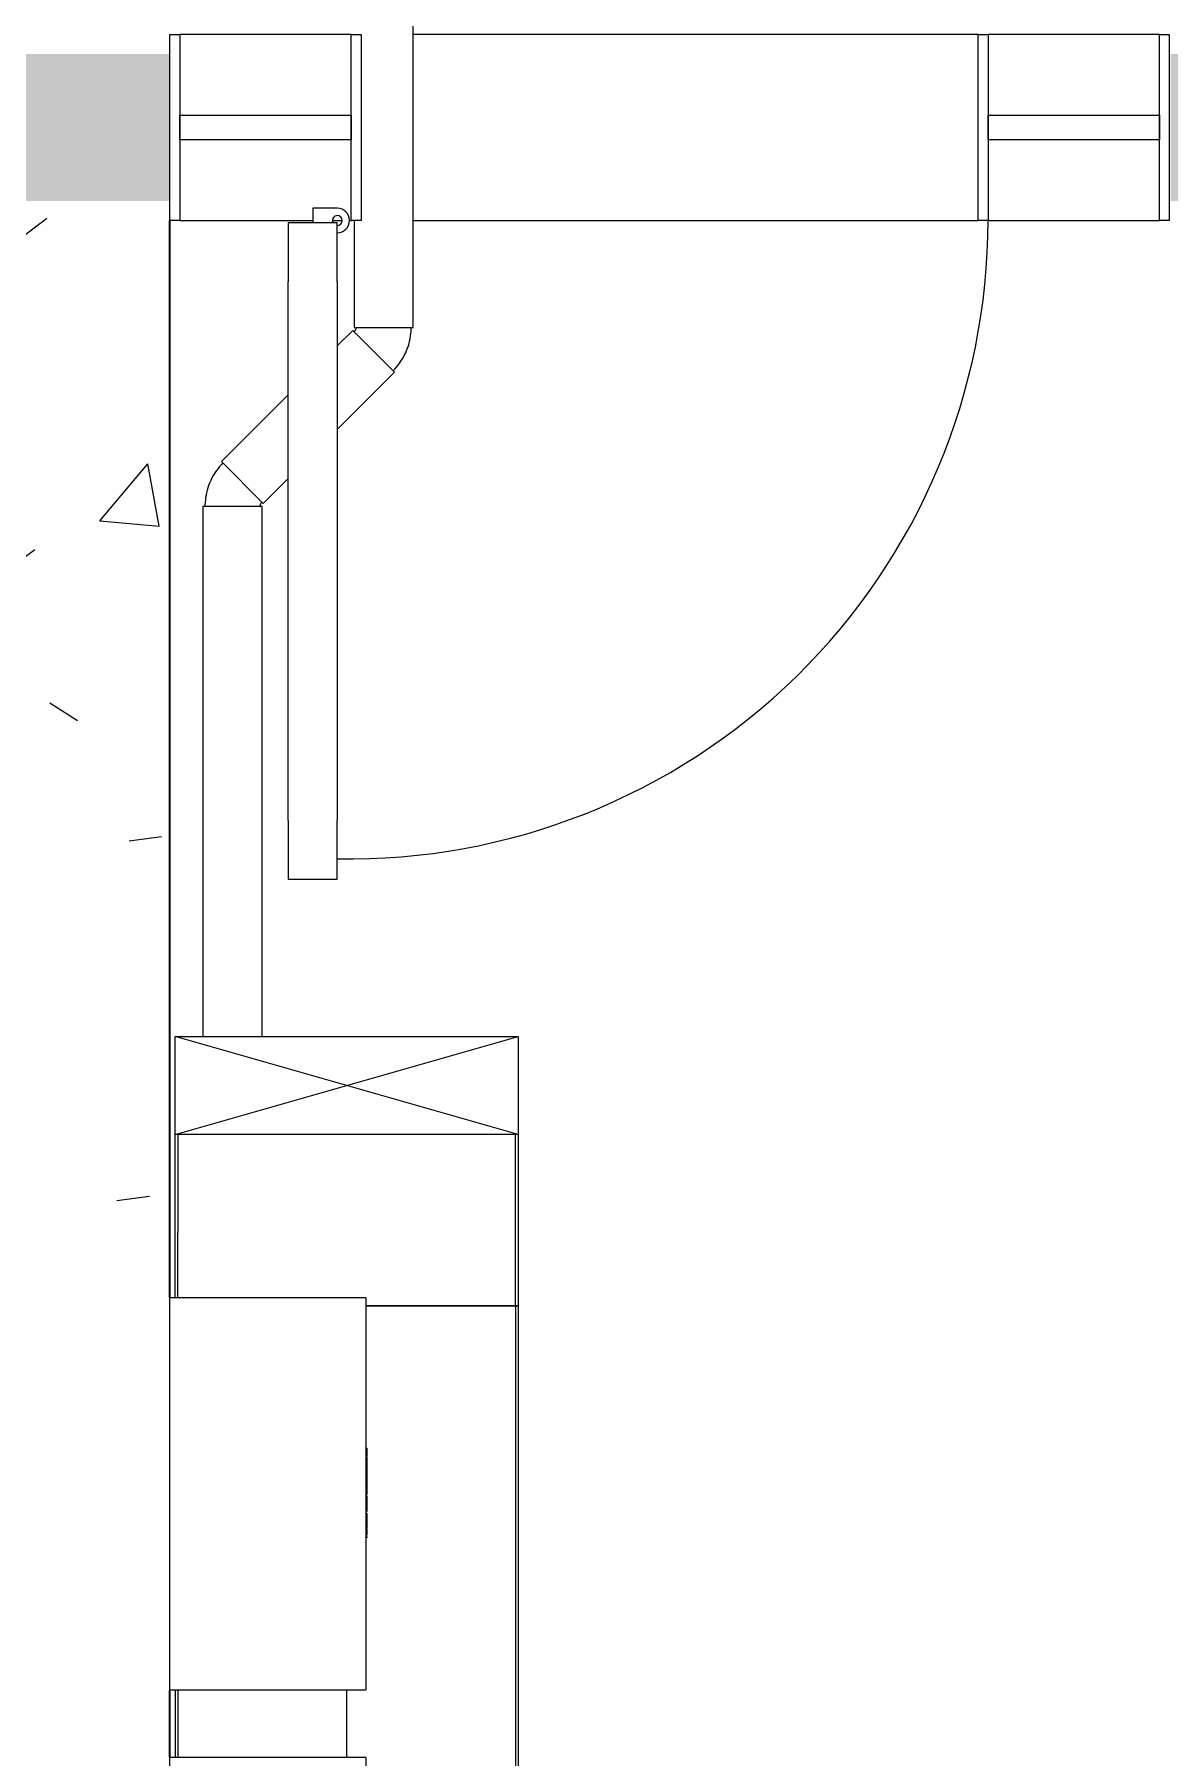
# Model space of a CAD drawing. Header units: metres. Extents: x -3 to 175, y -5 to 18.
# Drawn here: x 36.752 to 37.91, y 4.978 to 6.738 of the extents above; entities that cross this region are included whole.
import ezdxf

# ---------------------------------------------------------------- set-up
doc = ezdxf.new("R2010")
doc.units = ezdxf.units.M
for name, color, linetype, lineweight in [('A-DOOR', 7, 'Continuous', 9), ('A-DOOR-FRAM', 7, 'Continuous', 18), ('A-WALL-PATT', 7, 'Continuous', 35), ('E-CABL-TRAY', 7, 'Continuous', 9), ('E-CABL-TRAY-CNTR', 7, 'Continuous', 9), ('E-ELEC-EQPM', 7, 'Continuous', 9), ('I-WALL', 7, 'Continuous', 9), ('P-PIPE', 7, 'Continuous', 9)]:
    doc.layers.add(name, color=color, linetype=linetype, lineweight=lineweight)
doc.layers.add('E-CABL-TRAY-ANNO', color=7, linetype='Continuous', lineweight=9, true_color=0x007f00)
pattern_1 = [(50, (30.7992, 0), (0.728738, -0.06376), [0.0762, -0.8382]), (355, (30.7992, 0), (-0.14097, 0.764224), [0.06096, -0.67056]), (100.451, (30.85994, -0.0053), (0.58777, 0.700469), [0.06476, -0.71236]), (46.184, (30.7992, 0.2032), (1.084314, -0.168175), [0.1143, -1.257]), (96.636, (30.8896, 0.1892), (0.94999, 0.989753), [0.09714, -1.069]), (351.184, (30.7992, 0.2032), (0.94969, 0.990147), [0.09144, -1.006]), (21, (30.9008, 0.1524), (0.606457, -0.409065), [0.0762, -0.8382]), (326, (30.9008, 0.1524), (0.247208, 0.73675), [0.06096, -0.67056]), (71.451, (30.95135, 0.1183), (0.85367, 0.327687), [0.06476, -0.71236]), (37.5, (30.7992, 0), (0.0123552, 0.3382243), [0.03353, -0.6289, 0.03353, -0.64719, -0.6731]), (37.5, (30.7992, 0), (0.0123552, 0.3382243), [-1.343, 0.03353, -0.63957]), (7.5, (30.7992, 0), (0.2672815, 0.4007255), [0.03353, -0.35458, 0.03353, -0.61366, -0.25654]), (7.5, (30.7992, 0), (0.2672815, 0.4007255), [-1.035, 0.03353, -0.22301]), (327.5, (30.57264, 0), (0.5423632, -0.0229212), [0.03353, -0.22047, 0.03353, -0.75895, -1.052]), (327.5, (30.57264, 0), (0.5423632, -0.0229212), [-1.046, 0.03353, -1.018]), (317.5, (30.47104, 0), (0.592516, 0.101701), [0.03353, -0.29667, 0.03353, -0.49276, -0.74676]), (317.5, (30.47104, 0), (0.592516, 0.101701), [-0.85649, 0.03353, -0.71323])]

# ---------------------------------------------------------------- blocks, each defined once
blk = doc.blocks.new('M_Puerta Estancos - M_RVR_Puerta-Sector Estancos-V16-N-Estancos')
at = {"layer": 'A-DOOR'}
for p, q in [((0.3892, 0.7675), (0.3392, 0.7675)), ((0.3392, 0.7675), (0.3392, 0.7075)), ((0.3892, 0.7075), (0.3892, 0.7675)), ((0.3392, 0.1575), (0.3392, 0.7075)), ((0.3892, 0.7075), (0.3892, 0.1575)), ((0.3392, 0.1575), (0.3392, 0.0975)), ((0.3892, 0.0975), (0.3892, 0.1575)), ((0.3392, 0.0975), (0.3892, 0.0975)), ((0.3642, 0.0825), (0.3642, 0.0971)), ((0.3392, 0.0825), (0.3642, 0.0825))]:
    blk.add_line(p, q, dxfattribs=at)
at = {"layer": 'A-DOOR', "lineweight": 18}
for p, q in [((-0.5, -0.0125), (-0.5, 0.0125)), ((-0.5, 0.0125), (-0.325, 0.0125)), ((-0.325, 0.0125), (-0.325, -0.0125)), ((0.325, -0.0125), (0.325, 0.0125)), ((0.325, 0.0125), (0.5, 0.0125)), ((0.5, 0.0125), (0.5, -0.0125)), ((-0.325, -0.0125), (-0.5, -0.0125)), ((0.5, -0.0125), (0.325, -0.0125))]:
    blk.add_line(p, q, dxfattribs=at)
at = {"layer": 'A-DOOR'}
for centre, radius, start, end in [((0.3267, 0.095), 0.6517, 88.901, 180), ((0.3392, 0.095), 0.0125, 90, 270), ((0.3392, 0.095), 0.005, 90, 270), ((0.3392, 0.095), 0.005, 270, 30)]:
    blk.add_arc(centre, radius, start, end, dxfattribs=at)
at = {"layer": 'A-DOOR-FRAM'}
for p, q in [((-0.51, -0.095), (-0.51, 0.095)), ((-0.51, 0.095), (-0.5, 0.095)), ((-0.5, 0.095), (-0.5, -0.095)), ((-0.325, -0.095), (-0.325, 0.095)), ((-0.325, 0.095), (-0.315, 0.095)), ((-0.315, 0.095), (-0.315, -0.095)), ((0.315, -0.095), (0.315, 0.095)), ((0.315, 0.095), (0.325, 0.095)), ((0.325, 0.095), (0.325, -0.095)), ((0.5, -0.095), (0.5, 0.095)), ((0.5, 0.095), (0.51, 0.095)), ((0.51, 0.095), (0.51, -0.095)), ((-0.5, -0.095), (-0.51, -0.095)), ((-0.315, -0.095), (-0.325, -0.095)), ((0.325, -0.095), (0.315, -0.095)), ((0.51, -0.095), (0.5, -0.095))]:
    blk.add_line(p, q, dxfattribs=at)
at = {"layer": 'A-DOOR-FRAM', "lineweight": 9}
for p, q in [((-0.45, 0.095), (-0.5, 0.095)), ((-0.325, 0.095), (-0.45, 0.095)), ((-0.265, 0.095), (-0.315, 0.095)), ((0.2619, 0.095), (-0.265, 0.095)), ((0.3267, 0.095), (0.325, 0.095)), ((0.3442, 0.095), (0.3342, 0.095)), ((0.45, 0.095), (0.3642, 0.095)), ((0.5, 0.095), (0.45, 0.095)), ((-0.5, -0.095), (-0.45, -0.095)), ((-0.45, -0.095), (-0.325, -0.095)), ((-0.315, -0.095), (-0.265, -0.095)), ((-0.265, -0.095), (0.2619, -0.095)), ((0.325, -0.095), (0.45, -0.095)), ((0.45, -0.095), (0.5, -0.095))]:
    blk.add_line(p, q, dxfattribs=at)
blk = doc.blocks.new('M_RVR_Codo material - CO - Codo-V102-N-Estancos')
at = {"layer": 'P-PIPE', "flags": 128}
for points in [[(-0.0098, 0.0301), (-0.01, 0.0299), (-0.0102, 0.0297), (-0.0104, 0.0296), (-0.0106, 0.0294), (-0.0108, 0.0293), (-0.011, 0.0291), (-0.0112, 0.029), (-0.0115, 0.0289), (-0.0117, 0.0288), (-0.0119, 0.0287), (-0.0122, 0.0286), (-0.0124, 0.0285), (-0.0126, 0.0284), (-0.0129, 0.0284), (-0.0131, 0.0283), (-0.0134, 0.0283), (-0.0136, 0.0282), (-0.0139, 0.0282), (-0.0141, 0.0282), (-0.0143, 0.0282)], [(-0.0143, -0.0282), (-0.0118, -0.0281), (-0.0093, -0.028), (-0.0068, -0.0277), (-0.0043, -0.0274), (-0.0018, -0.0269), (0.0006, -0.0264), (0.003, -0.0258), (0.0054, -0.025), (0.0078, -0.0242), (0.0101, -0.0232), (0.0124, -0.0222), (0.0147, -0.0211), (0.0169, -0.0199), (0.019, -0.0186), (0.0211, -0.0172), (0.0232, -0.0158), (0.0251, -0.0142), (0.0271, -0.0126), (0.0289, -0.0109), (0.0301, -0.0098)]]:
    blk.add_lwpolyline(points, dxfattribs=at)
blk = doc.blocks.new('M_RVR_Tablero - Tablero Sala Generadores - 00x600x200-3057235-N-Estancos')
at = {"layer": 'E-ELEC-EQPM'}
for p, q in [((-0.2, 0.1), (0.2, 0.1)), ((-0.2, 0.1), (-0.2, -0.1)), ((-0.0468, 0.101), (-0.039, 0.101)), ((-0.0468, 0.101), (-0.0468, 0.1)), ((-0.039, 0.101), (-0.039, 0.1)), ((-0.0374, 0.101), (-0.038, 0.101)), ((-0.038, 0.101), (-0.0378, 0.101)), ((-0.038, 0.101), (-0.038, 0.1)), ((-0.0366, 0.101), (-0.0379, 0.101)), ((-0.0379, 0.101), (-0.0373, 0.101)), ((-0.0379, 0.101), (-0.0379, 0.1)), ((-0.0378, 0.101), (-0.0372, 0.101)), ((-0.0378, 0.101), (-0.0378, 0.1)), ((-0.0356, 0.101), (-0.0374, 0.101)), ((-0.0374, 0.101), (-0.0374, 0.1)), ((-0.0373, 0.101), (-0.0363, 0.101)), ((-0.0373, 0.101), (-0.0373, 0.1)), ((-0.0372, 0.101), (-0.0363, 0.101)), ((-0.0372, 0.101), (-0.0372, 0.1)), ((-0.036, 0.101), (-0.0366, 0.101)), ((-0.0366, 0.101), (-0.0366, 0.1)), ((-0.0363, 0.101), (-0.0352, 0.101)), ((-0.0363, 0.101), (-0.0346, 0.101)), ((-0.0363, 0.101), (-0.0363, 0.1)), ((-0.0363, 0.101), (-0.0363, 0.1)), ((-0.035, 0.101), (-0.0361, 0.101)), ((-0.0361, 0.101), (-0.0353, 0.101)), ((-0.0361, 0.101), (-0.0361, 0.1)), ((-0.0348, 0.101), (-0.036, 0.101)), ((-0.036, 0.101), (-0.036, 0.1)), ((-0.0342, 0.101), (-0.0356, 0.101)), ((-0.0356, 0.101), (-0.0356, 0.1)), ((-0.0353, 0.101), (-0.034, 0.101)), ((-0.0353, 0.101), (-0.0353, 0.1)), ((-0.0352, 0.101), (-0.033, 0.101)), ((-0.0352, 0.101), (-0.0352, 0.1)), ((-0.033, 0.101), (-0.035, 0.101)), ((-0.035, 0.101), (-0.035, 0.1)), ((-0.0334, 0.101), (-0.0348, 0.101)), ((-0.0348, 0.101), (-0.0348, 0.1)), ((-0.0346, 0.101), (-0.0331, 0.101)), ((-0.0346, 0.101), (-0.0346, 0.1)), ((-0.033, 0.101), (-0.0342, 0.101)), ((-0.0342, 0.101), (-0.0342, 0.1)), ((-0.034, 0.101), (-0.0332, 0.101)), ((-0.034, 0.101), (-0.034, 0.1)), ((-0.033, 0.101), (-0.0334, 0.101)), ((-0.0334, 0.101), (-0.0334, 0.1)), ((-0.0332, 0.101), (-0.033, 0.101)), ((-0.0332, 0.101), (-0.0332, 0.1)), ((-0.0331, 0.101), (-0.0322, 0.101)), ((-0.0331, 0.101), (-0.0331, 0.1)), ((-0.0327, 0.101), (-0.033, 0.101)), ((-0.033, 0.1), (-0.033, 0.101)), ((-0.033, 0.101), (-0.033, 0.1)), ((-0.033, 0.1), (-0.033, 0.101)), ((-0.0315, 0.101), (-0.0327, 0.101)), ((-0.0327, 0.101), (-0.0327, 0.1)), ((-0.0314, 0.101), (-0.0323, 0.101)), ((-0.0323, 0.101), (-0.0313, 0.101)), ((-0.0323, 0.101), (-0.0323, 0.1)), ((-0.0322, 0.101), (-0.0318, 0.101)), ((-0.0322, 0.101), (-0.0322, 0.1)), ((-0.0318, 0.101), (-0.0318, 0.101)), ((-0.0318, 0.101), (-0.0317, 0.101)), ((-0.0318, 0.101), (-0.0318, 0.1)), ((-0.0318, 0.101), (-0.0318, 0.1)), ((-0.0318, 0.101), (-0.0318, 0.1)), ((-0.0317, 0.101), (-0.0315, 0.101)), ((-0.0317, 0.101), (-0.0317, 0.1)), ((-0.0315, 0.101), (-0.0315, 0.1)), ((-0.0287, 0.101), (-0.0314, 0.101)), ((-0.0314, 0.101), (-0.0314, 0.1)), ((-0.0313, 0.101), (-0.0288, 0.101)), ((-0.0313, 0.101), (-0.0313, 0.1)), ((-0.0254, 0.101), (-0.0311, 0.101)), ((-0.0311, 0.101), (-0.0303, 0.101)), ((-0.0311, 0.101), (-0.0267, 0.101)), ((-0.0304, 0.101), (-0.0311, 0.101)), ((-0.0311, 0.101), (-0.0311, 0.1)), ((-0.0311, 0.1), (-0.0311, 0.101)), ((-0.0288, 0.101), (-0.0304, 0.101)), ((-0.0304, 0.101), (-0.0304, 0.1)), ((-0.0303, 0.101), (-0.0287, 0.101)), ((-0.0303, 0.101), (-0.0303, 0.1)), ((-0.0288, 0.101), (-0.03, 0.101)), ((-0.03, 0.101), (-0.0288, 0.101)), ((-0.03, 0.101), (-0.03, 0.1)), ((-0.03, 0.101), (-0.03, 0.1)), ((-0.0288, 0.101), (-0.0284, 0.101)), ((-0.0282, 0.101), (-0.0288, 0.101)), ((-0.0288, 0.101), (-0.0268, 0.101)), ((-0.0268, 0.101), (-0.0288, 0.101)), ((-0.0288, 0.101), (-0.0264, 0.101)), ((-0.0272, 0.101), (-0.0288, 0.101)), ((-0.0288, 0.1), (-0.0288, 0.101)), ((-0.0288, 0.101), (-0.0288, 0.1)), ((-0.0288, 0.1), (-0.0288, 0.101)), ((-0.0288, 0.101), (-0.0288, 0.1)), ((-0.0288, 0.101), (-0.0288, 0.1)), ((-0.0288, 0.101), (-0.0288, 0.1)), ((-0.0288, 0.101), (-0.0288, 0.1)), ((-0.0266, 0.101), (-0.0287, 0.101)), ((-0.0287, 0.101), (-0.0275, 0.101)), ((-0.0287, 0.101), (-0.0287, 0.1)), ((-0.0287, 0.101), (-0.0287, 0.1)), ((-0.0284, 0.101), (-0.0269, 0.101)), ((-0.0284, 0.101), (-0.0284, 0.1)), ((-0.0269, 0.101), (-0.0282, 0.101)), ((-0.0282, 0.101), (-0.0282, 0.1)), ((-0.0275, 0.101), (-0.0267, 0.101)), ((-0.0275, 0.101), (-0.0275, 0.1)), ((-0.0267, 0.101), (-0.0272, 0.101)), ((-0.0272, 0.101), (-0.0272, 0.1)), ((-0.0269, 0.101), (-0.0256, 0.101)), ((-0.0256, 0.101), (-0.0269, 0.101)), ((-0.0269, 0.101), (-0.0269, 0.1)), ((-0.0269, 0.101), (-0.0269, 0.1)), ((-0.0268, 0.101), (-0.0256, 0.101)), ((-0.0247, 0.101), (-0.0268, 0.101)), ((-0.0268, 0.101), (-0.0268, 0.1)), ((-0.0268, 0.101), (-0.0268, 0.1)), ((-0.0267, 0.101), (-0.0255, 0.101)), ((-0.0267, 0.1), (-0.0267, 0.101)), ((-0.0267, 0.101), (-0.0267, 0.1)), ((-0.0255, 0.101), (-0.0266, 0.101)), ((-0.0266, 0.101), (-0.0266, 0.1)), ((-0.0264, 0.101), (-0.0254, 0.101)), ((-0.0264, 0.101), (-0.0264, 0.1)), ((-0.0256, 0.101), (-0.025, 0.101)), ((-0.025, 0.101), (-0.0256, 0.101)), ((-0.0256, 0.101), (-0.0246, 0.101)), ((-0.0256, 0.101), (-0.0256, 0.1)), ((-0.0256, 0.101), (-0.0256, 0.1)), ((-0.0256, 0.101), (-0.0256, 0.1)), ((-0.0255, 0.101), (-0.0255, 0.1)), ((-0.0254, 0.101), (-0.0254, 0.1)), ((-0.025, 0.101), (-0.025, 0.1)), ((-0.0238, 0.101), (-0.0247, 0.101)), ((-0.0247, 0.101), (-0.0247, 0.1)), ((-0.0246, 0.101), (-0.024, 0.101)), ((-0.0246, 0.101), (-0.0234, 0.101)), ((-0.0237, 0.101), (-0.0246, 0.101)), ((-0.0246, 0.101), (-0.0246, 0.1)), ((-0.0246, 0.101), (-0.0246, 0.1)), ((-0.0242, 0.101), (-0.0245, 0.101)), ((-0.0245, 0.101), (-0.0242, 0.101)), ((-0.0245, 0.101), (-0.0245, 0.1)), ((-0.0234, 0.101), (-0.0242, 0.101)), ((-0.0242, 0.101), (-0.0236, 0.101)), ((-0.0242, 0.101), (-0.0242, 0.1)), ((-0.0242, 0.101), (-0.0242, 0.1)), ((-0.024, 0.101), (-0.0238, 0.101)), ((-0.024, 0.101), (-0.024, 0.1)), ((-0.0238, 0.101), (-0.0238, 0.1)), ((-0.0215, 0.101), (-0.0237, 0.101)), ((-0.0237, 0.101), (-0.0237, 0.1)), ((-0.0236, 0.101), (-0.0228, 0.101)), ((-0.0236, 0.101), (-0.0236, 0.1)), ((-0.0234, 0.101), (-0.0228, 0.101)), ((-0.0215, 0.101), (-0.0234, 0.101)), ((-0.0234, 0.101), (-0.0234, 0.1)), ((-0.0234, 0.101), (-0.0234, 0.1)), ((-0.0217, 0.101), (-0.0229, 0.101)), ((-0.0229, 0.101), (-0.0215, 0.101)), ((-0.0229, 0.101), (-0.0229, 0.1)), ((-0.0228, 0.101), (-0.0215, 0.101)), ((-0.0228, 0.101), (-0.0217, 0.101)), ((-0.0228, 0.101), (-0.0228, 0.1)), ((-0.0228, 0.101), (-0.0228, 0.1)), ((-0.0224, 0.101), (-0.0211, 0.101)), ((-0.0211, 0.101), (-0.0224, 0.101)), ((-0.0224, 0.1), (-0.0224, 0.101)), ((-0.0224, 0.101), (-0.0224, 0.1)), ((-0.0217, 0.101), (-0.0202, 0.101)), ((-0.0205, 0.101), (-0.0217, 0.101)), ((-0.0217, 0.101), (-0.0217, 0.1)), ((-0.0217, 0.101), (-0.0217, 0.1)), ((-0.0215, 0.101), (-0.0202, 0.101)), ((-0.0198, 0.101), (-0.0215, 0.101)), ((-0.0215, 0.101), (-0.0197, 0.101)), ((-0.0199, 0.101), (-0.0215, 0.101)), ((-0.0215, 0.101), (-0.0215, 0.1)), ((-0.0215, 0.101), (-0.0215, 0.1)), ((-0.0215, 0.101), (-0.0215, 0.1)), ((-0.0215, 0.101), (-0.0215, 0.1)), ((-0.0211, 0.101), (-0.0211, 0.1)), ((-0.0211, 0.101), (-0.0211, 0.1)), ((-0.0201, 0.101), (-0.0205, 0.101)), ((-0.0205, 0.101), (-0.0205, 0.1)), ((-0.0202, 0.101), (-0.0198, 0.101)), ((-0.0202, 0.101), (-0.0193, 0.101)), ((-0.0202, 0.1), (-0.0202, 0.101)), ((-0.0202, 0.101), (-0.0202, 0.1)), ((-0.0188, 0.101), (-0.0201, 0.101)), ((-0.0201, 0.101), (-0.0201, 0.1)), ((-0.0189, 0.101), (-0.0199, 0.101)), ((-0.0199, 0.101), (-0.0199, 0.1)), ((-0.0198, 0.101), (-0.0198, 0.1)), ((-0.0187, 0.101), (-0.0197, 0.101)), ((-0.0197, 0.101), (-0.0187, 0.101)), ((-0.0197, 0.101), (-0.0188, 0.101)), ((-0.0197, 0.101), (-0.0197, 0.1)), ((-0.0197, 0.101), (-0.0197, 0.1)), ((-0.0193, 0.101), (-0.0188, 0.101)), ((-0.0193, 0.101), (-0.0193, 0.1)), ((-0.0185, 0.101), (-0.0189, 0.101)), ((-0.0189, 0.101), (-0.0189, 0.1)), ((-0.0188, 0.101), (-0.0185, 0.101)), ((-0.0188, 0.101), (-0.0188, 0.1)), ((-0.0188, 0.101), (-0.0188, 0.1)), ((-0.0161, 0.101), (-0.0187, 0.101)), ((-0.0187, 0.101), (-0.0162, 0.101)), ((-0.0187, 0.101), (-0.0187, 0.1)), ((-0.0187, 0.101), (-0.0187, 0.1)), ((-0.0185, 0.101), (-0.0185, 0.1)), ((-0.0128, 0.101), (-0.0184, 0.101)), ((-0.0184, 0.101), (-0.0177, 0.101)), ((-0.0184, 0.101), (-0.014, 0.101)), ((-0.0177, 0.101), (-0.0184, 0.101)), ((-0.0184, 0.101), (-0.0184, 0.1)), ((-0.0184, 0.1), (-0.0184, 0.101)), ((-0.0169, 0.101), (-0.0179, 0.101)), ((-0.0179, 0.101), (-0.0169, 0.101)), ((-0.0179, 0.101), (-0.0179, 0.1)), ((-0.0179, 0.101), (-0.0179, 0.1)), ((-0.0177, 0.101), (-0.0161, 0.101)), ((-0.0162, 0.101), (-0.0177, 0.101)), ((-0.0177, 0.101), (-0.0177, 0.1)), ((-0.0177, 0.101), (-0.0177, 0.1)), ((-0.0163, 0.101), (-0.0169, 0.101)), ((-0.0169, 0.101), (-0.0157, 0.101)), ((-0.0169, 0.101), (-0.0169, 0.1)), ((-0.0169, 0.101), (-0.0169, 0.1)), ((-0.0169, 0.101), (-0.0169, 0.1)), ((-0.0169, 0.101), (-0.0169, 0.1)), ((-0.0152, 0.101), (-0.0163, 0.101)), ((-0.0163, 0.101), (-0.0163, 0.1)), ((-0.0162, 0.101), (-0.0137, 0.101)), ((-0.0145, 0.101), (-0.0162, 0.101)), ((-0.0162, 0.101), (-0.0162, 0.1)), ((-0.0162, 0.101), (-0.0162, 0.1)), ((-0.014, 0.101), (-0.0161, 0.101)), ((-0.0161, 0.101), (-0.0149, 0.101)), ((-0.0161, 0.101), (-0.0161, 0.1)), ((-0.0161, 0.101), (-0.0161, 0.1)), ((-0.0157, 0.101), (-0.0144, 0.101)), ((-0.0144, 0.101), (-0.0157, 0.101)), ((-0.0157, 0.101), (-0.0151, 0.101)), ((-0.0157, 0.101), (-0.0157, 0.1)), ((-0.0157, 0.101), (-0.0157, 0.1)), ((-0.0157, 0.101), (-0.0157, 0.1)), ((-0.0143, 0.101), (-0.0152, 0.101)), ((-0.0152, 0.101), (-0.0152, 0.1)), ((-0.0151, 0.101), (-0.0143, 0.101)), ((-0.0151, 0.1), (-0.0151, 0.101)), ((-0.0149, 0.101), (-0.014, 0.101)), ((-0.0149, 0.101), (-0.0149, 0.1)), ((-0.014, 0.101), (-0.0145, 0.101)), ((-0.0145, 0.101), (-0.0145, 0.1)), ((-0.0144, 0.101), (-0.0144, 0.1)), ((-0.0144, 0.101), (-0.0144, 0.1)), ((-0.0143, 0.101), (-0.0143, 0.1)), ((-0.014, 0.101), (-0.0128, 0.101)), ((-0.0128, 0.101), (-0.014, 0.101)), ((-0.014, 0.1), (-0.014, 0.101)), ((-0.014, 0.101), (-0.014, 0.1)), ((-0.014, 0.101), (-0.014, 0.1)), ((-0.0137, 0.101), (-0.0128, 0.101)), ((-0.0137, 0.101), (-0.0137, 0.1)), ((-0.0128, 0.101), (-0.0135, 0.101)), ((-0.0135, 0.101), (-0.0132, 0.101)), ((-0.0135, 0.101), (-0.0135, 0.1)), ((-0.0121, 0.101), (-0.0133, 0.101)), ((-0.0133, 0.101), (-0.0128, 0.101)), ((-0.0133, 0.101), (-0.0133, 0.1)), ((-0.0132, 0.101), (-0.0126, 0.101)), ((-0.0132, 0.101), (-0.0132, 0.1)), ((-0.011, 0.101), (-0.0128, 0.101)), ((-0.0128, 0.101), (-0.0117, 0.101)), ((-0.0128, 0.101), (-0.0128, 0.1)), ((-0.0128, 0.101), (-0.0128, 0.1)), ((-0.0128, 0.101), (-0.0128, 0.1)), ((-0.0128, 0.101), (-0.0128, 0.1)), ((-0.0126, 0.101), (-0.0117, 0.101)), ((-0.0126, 0.101), (-0.0126, 0.1)), ((-0.0115, 0.101), (-0.0121, 0.101)), ((-0.0121, 0.101), (-0.0121, 0.1)), ((-0.0117, 0.101), (-0.0106, 0.101)), ((-0.0117, 0.101), (-0.01, 0.101)), ((-0.0117, 0.101), (-0.0117, 0.1)), ((-0.0117, 0.101), (-0.0117, 0.1)), ((-0.0105, 0.101), (-0.0116, 0.101)), ((-0.0116, 0.101), (-0.0108, 0.101)), ((-0.0116, 0.101), (-0.0116, 0.1)), ((-0.0115, 0.101), (-0.0104, 0.101)), ((-0.0103, 0.101), (-0.0115, 0.101)), ((-0.0102, 0.101), (-0.0115, 0.101)), ((-0.0115, 0.1), (-0.0115, 0.101)), ((-0.0115, 0.101), (-0.0115, 0.1)), ((-0.0115, 0.101), (-0.0115, 0.1)), ((-0.0097, 0.101), (-0.011, 0.101)), ((-0.011, 0.101), (-0.011, 0.1)), ((-0.0108, 0.101), (-0.0095, 0.101)), ((-0.0108, 0.101), (-0.0108, 0.1)), ((-0.0106, 0.101), (-0.0085, 0.101)), ((-0.0106, 0.101), (-0.0106, 0.1)), ((-0.0085, 0.101), (-0.0105, 0.101)), ((-0.0105, 0.101), (-0.0105, 0.1)), ((-0.0104, 0.101), (-0.0096, 0.101)), ((-0.0104, 0.101), (-0.0104, 0.1)), ((-0.0104, 0.101), (-0.0104, 0.1)), ((-0.0101, 0.101), (-0.0103, 0.101)), ((-0.0103, 0.101), (-0.0103, 0.1)), ((-0.0103, 0.101), (-0.0103, 0.1)), ((-0.0088, 0.101), (-0.0102, 0.101)), ((-0.0102, 0.101), (-0.0102, 0.1)), ((-0.0089, 0.101), (-0.0101, 0.101)), ((-0.0101, 0.101), (-0.0101, 0.1)), ((-0.01, 0.101), (-0.0085, 0.101)), ((-0.01, 0.101), (-0.01, 0.1)), ((-0.0085, 0.101), (-0.0097, 0.101)), ((-0.0097, 0.101), (-0.0097, 0.1)), ((-0.0096, 0.101), (-0.0089, 0.101)), ((-0.0096, 0.101), (-0.0096, 0.1)), ((-0.0095, 0.101), (-0.0087, 0.101)), ((-0.0095, 0.101), (-0.0095, 0.1)), ((-0.0089, 0.101), (-0.0076, 0.101)), ((-0.008, 0.101), (-0.0089, 0.101)), ((-0.0089, 0.101), (-0.0089, 0.1)), ((-0.0089, 0.101), (-0.0089, 0.1)), ((-0.0085, 0.101), (-0.0088, 0.101)), ((-0.0088, 0.101), (-0.0088, 0.1)), ((-0.0087, 0.101), (-0.0085, 0.101)), ((-0.0087, 0.101), (-0.0087, 0.1)), ((-0.0085, 0.101), (-0.0076, 0.101)), ((-0.0081, 0.101), (-0.0085, 0.101)), ((-0.0085, 0.1), (-0.0085, 0.101)), ((-0.0085, 0.1), (-0.0085, 0.101)), ((-0.0085, 0.101), (-0.0085, 0.1)), ((-0.0085, 0.101), (-0.0085, 0.1)), ((-0.0069, 0.101), (-0.0081, 0.101)), ((-0.0081, 0.101), (-0.0081, 0.1)), ((-0.0076, 0.101), (-0.008, 0.101)), ((-0.008, 0.101), (-0.008, 0.1)), ((-0.0076, 0.101), (-0.0073, 0.101)), ((-0.0076, 0.101), (-0.0076, 0.1)), ((-0.0076, 0.101), (-0.0076, 0.1)), ((-0.0073, 0.101), (-0.0072, 0.101)), ((-0.0073, 0.101), (-0.0073, 0.1)), ((-0.0072, 0.101), (-0.0071, 0.101)), ((-0.0072, 0.101), (-0.0072, 0.1)), ((-0.0072, 0.101), (-0.0072, 0.1)), ((-0.0071, 0.101), (-0.006, 0.101)), ((-0.0062, 0.101), (-0.0071, 0.101)), ((-0.0071, 0.101), (-0.0069, 0.101)), ((-0.0071, 0.1), (-0.0071, 0.101)), ((-0.0071, 0.101), (-0.0071, 0.1)), ((-0.0069, 0.101), (-0.0069, 0.1)), ((-0.0038, 0.101), (-0.0062, 0.101)), ((-0.0062, 0.101), (-0.0062, 0.1)), ((-0.006, 0.101), (-0.0038, 0.101)), ((-0.006, 0.101), (-0.006, 0.1)), ((-0.0059, 0.101), (-0.0053, 0.101)), ((-0.0053, 0.101), (-0.0059, 0.101)), ((-0.0059, 0.1), (-0.0059, 0.101)), ((-0.0055, 0.101), (-0.0042, 0.101)), ((-0.0042, 0.101), (-0.0055, 0.101)), ((-0.0055, 0.1), (-0.0055, 0.101)), ((-0.0055, 0.101), (-0.0055, 0.1)), ((-0.0053, 0.101), (-0.0038, 0.101)), ((-0.0038, 0.101), (-0.0053, 0.101)), ((-0.0053, 0.101), (-0.0053, 0.1)), ((-0.0053, 0.101), (-0.0053, 0.1)), ((-0.0042, 0.101), (-0.002, 0.101)), ((-0.0036, 0.101), (-0.0042, 0.101)), ((-0.0042, 0.101), (-0.0042, 0.1)), ((-0.0042, 0.101), (-0.0042, 0.1)), ((-0.0042, 0.101), (-0.0042, 0.1)), ((-0.0042, 0.101), (-0.0042, 0.1)), ((-0.0038, 0.101), (-0.0015, 0.101)), ((-0.0021, 0.101), (-0.0038, 0.101)), ((-0.0038, 0.101), (-0.0024, 0.101)), ((-0.0024, 0.101), (-0.0038, 0.101)), ((-0.0038, 0.101), (-0.0038, 0.1)), ((-0.0038, 0.101), (-0.0038, 0.1)), ((-0.0038, 0.101), (-0.0038, 0.1)), ((-0.0038, 0.101), (-0.0038, 0.1)), ((-0.0023, 0.101), (-0.0036, 0.101)), ((-0.0036, 0.101), (-0.0036, 0.1)), ((-0.0024, 0.101), (-0.0018, 0.101)), ((-0.0018, 0.101), (-0.0024, 0.101)), ((-0.0024, 0.101), (-0.0024, 0.1)), ((-0.0024, 0.101), (-0.0024, 0.1)), ((-0.0009, 0.101), (-0.0023, 0.101)), ((-0.0023, 0.1), (-0.0023, 0.101)), ((-0.0009, 0.101), (-0.0021, 0.101)), ((-0.0021, 0.101), (-0.0021, 0.1)), ((-0.002, 0.101), (-0.0008, 0.101)), ((-0.002, 0.101), (-0.002, 0.1)), ((-0.0018, 0.101), (-0.0018, 0.1)), ((-0.0015, 0.101), (-0.0005, 0.101)), ((-0.0015, 0.101), (-0.0015, 0.1)), ((-0.0005, 0.101), (-0.0009, 0.101)), ((-0.0008, 0.101), (-0.0009, 0.101)), ((-0.0009, 0.101), (-0.0009, 0.1)), ((-0.0009, 0.101), (-0.0009, 0.1)), ((-0.0008, 0.101), (0, 0.101)), ((0.0005, 0.101), (-0.0008, 0.101)), ((-0.0008, 0.101), (-0.0008, 0.1)), ((-0.0008, 0.101), (-0.0008, 0.1)), ((-0.0008, 0.101), (-0.0008, 0.1)), ((-0.0005, 0.101), (-0.0005, 0.1)), ((0, 0.101), (0.0004, 0.101)), ((0, 0.101), (0, 0.1)), ((0.0004, 0.101), (0.0005, 0.101)), ((0.0004, 0.101), (0.0004, 0.1)), ((0.0005, 0.101), (0.0005, 0.1)), ((0.0005, 0.101), (0.0005, 0.1)), ((0.0028, 0.101), (0.0019, 0.101)), ((0.0019, 0.101), (0.0023, 0.101)), ((0.0019, 0.101), (0.0019, 0.1)), ((0.0023, 0.101), (0.0035, 0.101)), ((0.0023, 0.101), (0.0023, 0.1)), ((0.0052, 0.101), (0.0028, 0.101)), ((0.0028, 0.101), (0.0028, 0.1)), ((0.0037, 0.101), (0.0032, 0.101)), ((0.0032, 0.101), (0.0037, 0.101)), ((0.0032, 0.101), (0.0032, 0.1)), ((0.0035, 0.101), (0.0052, 0.101)), ((0.0035, 0.101), (0.0035, 0.1)), ((0.0052, 0.101), (0.0037, 0.101)), ((0.0037, 0.101), (0.0051, 0.101)), ((0.0037, 0.101), (0.0037, 0.1)), ((0.0037, 0.101), (0.0037, 0.1)), ((0.0054, 0.101), (0.0045, 0.101)), ((0.0045, 0.101), (0.0049, 0.101)), ((0.0045, 0.101), (0.0045, 0.1)), ((0.0049, 0.101), (0.006, 0.101)), ((0.0049, 0.101), (0.0049, 0.1)), ((0.0051, 0.101), (0.0063, 0.101)), ((0.0051, 0.101), (0.0051, 0.1)), ((0.0072, 0.101), (0.0052, 0.101)), ((0.0052, 0.101), (0.0071, 0.101)), ((0.0062, 0.101), (0.0052, 0.101)), ((0.0052, 0.101), (0.0052, 0.1)), ((0.0052, 0.101), (0.0052, 0.1)), ((0.0052, 0.101), (0.0052, 0.1)), ((0.0078, 0.101), (0.0054, 0.101)), ((0.0054, 0.101), (0.0054, 0.1)), ((0.0063, 0.101), (0.0057, 0.101)), ((0.0057, 0.101), (0.0063, 0.101)), ((0.0057, 0.101), (0.0057, 0.1)), ((0.006, 0.101), (0.0078, 0.101)), ((0.006, 0.101), (0.006, 0.1)), ((0.0068, 0.101), (0.0062, 0.101)), ((0.0062, 0.101), (0.0062, 0.1)), ((0.0078, 0.101), (0.0063, 0.101)), ((0.0063, 0.101), (0.0077, 0.101)), ((0.0063, 0.101), (0.0069, 0.101)), ((0.0063, 0.101), (0.0063, 0.1)), ((0.0063, 0.101), (0.0063, 0.1)), ((0.0063, 0.101), (0.0063, 0.1)), ((0.008, 0.101), (0.0068, 0.101)), ((0.0068, 0.101), (0.0068, 0.1)), ((0.0069, 0.101), (0.0082, 0.101)), ((0.0069, 0.1), (0.0069, 0.101)), ((0.0071, 0.101), (0.008, 0.101)), ((0.0071, 0.101), (0.0071, 0.1)), ((0.0082, 0.101), (0.0072, 0.101)), ((0.0072, 0.101), (0.0072, 0.1)), ((0.0077, 0.101), (0.0089, 0.101)), ((0.0077, 0.101), (0.0077, 0.1)), ((0.0098, 0.101), (0.0078, 0.101)), ((0.0078, 0.101), (0.0097, 0.101)), ((0.0088, 0.101), (0.0078, 0.101)), ((0.0078, 0.101), (0.0078, 0.1)), ((0.0078, 0.101), (0.0078, 0.1)), ((0.0078, 0.101), (0.0078, 0.1)), ((0.008, 0.101), (0.008, 0.1)), ((0.0082, 0.101), (0.0082, 0.1)), ((0.0094, 0.101), (0.0088, 0.101)), ((0.0088, 0.101), (0.0088, 0.1)), ((0.0089, 0.101), (0.0095, 0.101)), ((0.0089, 0.101), (0.0089, 0.1)), ((0.009, 0.101), (0.0101, 0.101)), ((0.0099, 0.101), (0.009, 0.101)), ((0.009, 0.1), (0.009, 0.101)), ((0.0106, 0.101), (0.0094, 0.101)), ((0.0094, 0.101), (0.0094, 0.1)), ((0.0095, 0.101), (0.0108, 0.101)), ((0.0095, 0.1), (0.0095, 0.101)), ((0.0097, 0.101), (0.0106, 0.101)), ((0.0097, 0.101), (0.0097, 0.1)), ((0.0108, 0.101), (0.0098, 0.101)), ((0.0098, 0.101), (0.0098, 0.1)), ((0.0123, 0.101), (0.0099, 0.101)), ((0.0099, 0.101), (0.0099, 0.1)), ((0.0101, 0.101), (0.0123, 0.101)), ((0.0101, 0.101), (0.0101, 0.1)), ((0.0102, 0.101), (0.0108, 0.101)), ((0.0108, 0.101), (0.0102, 0.101)), ((0.0102, 0.1), (0.0102, 0.101)), ((0.0106, 0.101), (0.0106, 0.1)), ((0.0108, 0.101), (0.0108, 0.1)), ((0.0108, 0.101), (0.0123, 0.101)), ((0.0123, 0.101), (0.0108, 0.101)), ((0.0108, 0.101), (0.0108, 0.1)), ((0.0108, 0.101), (0.0108, 0.1)), ((0.0116, 0.101), (0.0126, 0.101)), ((0.0125, 0.101), (0.0116, 0.101)), ((0.0116, 0.1), (0.0116, 0.101)), ((0.0123, 0.101), (0.0146, 0.101)), ((0.014, 0.101), (0.0123, 0.101)), ((0.0123, 0.101), (0.0137, 0.101)), ((0.0137, 0.101), (0.0123, 0.101)), ((0.0123, 0.101), (0.0123, 0.1)), ((0.0123, 0.101), (0.0123, 0.1)), ((0.0123, 0.101), (0.0123, 0.1)), ((0.0123, 0.101), (0.0123, 0.1)), ((0.0149, 0.101), (0.0125, 0.101)), ((0.0125, 0.101), (0.0125, 0.1)), ((0.0126, 0.101), (0.0149, 0.101)), ((0.0126, 0.101), (0.0126, 0.1)), ((0.0128, 0.101), (0.0134, 0.101)), ((0.0134, 0.101), (0.0128, 0.101)), ((0.0128, 0.1), (0.0128, 0.101)), ((0.0134, 0.101), (0.0149, 0.101)), ((0.0149, 0.101), (0.0134, 0.101)), ((0.0134, 0.101), (0.0134, 0.1)), ((0.0134, 0.101), (0.0134, 0.1)), ((0.0137, 0.101), (0.0143, 0.101)), ((0.0143, 0.101), (0.0137, 0.101)), ((0.0137, 0.101), (0.0137, 0.1)), ((0.0137, 0.101), (0.0137, 0.1)), ((0.0151, 0.101), (0.014, 0.101)), ((0.014, 0.101), (0.014, 0.1)), ((0.0143, 0.101), (0.0143, 0.1)), ((0.0146, 0.101), (0.0156, 0.101)), ((0.0146, 0.101), (0.0146, 0.1)), ((0.0149, 0.101), (0.0172, 0.101)), ((0.0166, 0.101), (0.0149, 0.101)), ((0.0149, 0.101), (0.0163, 0.101)), ((0.0163, 0.101), (0.0149, 0.101)), ((0.0149, 0.101), (0.0149, 0.1)), ((0.0149, 0.101), (0.0149, 0.1)), ((0.0149, 0.101), (0.0149, 0.1)), ((0.0149, 0.101), (0.0149, 0.1)), ((0.0156, 0.101), (0.0151, 0.101)), ((0.0151, 0.101), (0.0151, 0.1)), ((0.0156, 0.101), (0.0156, 0.1)), ((0.0163, 0.101), (0.0169, 0.101)), ((0.0169, 0.101), (0.0163, 0.101)), ((0.0163, 0.101), (0.0163, 0.1)), ((0.0163, 0.101), (0.0163, 0.1)), ((0.0177, 0.101), (0.0166, 0.101)), ((0.0166, 0.101), (0.0166, 0.1)), ((0.0169, 0.101), (0.0169, 0.1)), ((0.0172, 0.101), (0.0181, 0.101)), ((0.0172, 0.101), (0.0172, 0.1)), ((0.0181, 0.101), (0.0177, 0.101)), ((0.0177, 0.101), (0.0177, 0.1)), ((0.0181, 0.101), (0.0181, 0.1)), ((0.0196, 0.101), (0.0208, 0.101)), ((0.0208, 0.101), (0.0196, 0.101)), ((0.0196, 0.1), (0.0196, 0.101)), ((0.0196, 0.101), (0.0196, 0.1)), ((0.0206, 0.101), (0.0209, 0.101)), ((0.0216, 0.101), (0.0206, 0.101)), ((0.0206, 0.1), (0.0206, 0.101)), ((0.0208, 0.101), (0.0231, 0.101)), ((0.0214, 0.101), (0.0208, 0.101)), ((0.0208, 0.101), (0.0208, 0.1)), ((0.0208, 0.101), (0.0208, 0.1)), ((0.0208, 0.101), (0.0208, 0.1)), ((0.0208, 0.101), (0.0208, 0.1)), ((0.0209, 0.101), (0.022, 0.101)), ((0.0209, 0.101), (0.0209, 0.1)), ((0.0227, 0.101), (0.0214, 0.101)), ((0.0214, 0.101), (0.0214, 0.1)), ((0.0239, 0.101), (0.0216, 0.101)), ((0.0216, 0.101), (0.0216, 0.1)), ((0.0218, 0.101), (0.0224, 0.101)), ((0.0224, 0.101), (0.0218, 0.101)), ((0.0218, 0.1), (0.0218, 0.101)), ((0.022, 0.101), (0.0239, 0.101)), ((0.022, 0.101), (0.022, 0.1)), ((0.0224, 0.101), (0.0239, 0.101)), ((0.0239, 0.101), (0.0224, 0.101)), ((0.0224, 0.101), (0.0224, 0.1)), ((0.0224, 0.101), (0.0224, 0.1)), ((0.0241, 0.101), (0.0227, 0.101)), ((0.0227, 0.101), (0.0227, 0.1)), ((0.0231, 0.101), (0.0243, 0.101)), ((0.0231, 0.101), (0.0231, 0.1)), ((0.0239, 0.101), (0.0253, 0.101)), ((0.0257, 0.101), (0.0239, 0.101)), ((0.0239, 0.101), (0.0253, 0.101)), ((0.0253, 0.101), (0.0239, 0.101)), ((0.0239, 0.101), (0.0239, 0.1)), ((0.0239, 0.101), (0.0239, 0.1)), ((0.0239, 0.101), (0.0239, 0.1)), ((0.0239, 0.101), (0.0239, 0.1)), ((0.0243, 0.101), (0.0241, 0.101)), ((0.0241, 0.101), (0.0241, 0.1)), ((0.0243, 0.101), (0.0251, 0.101)), ((0.0255, 0.101), (0.0243, 0.101)), ((0.0243, 0.101), (0.0243, 0.1)), ((0.0243, 0.101), (0.0243, 0.1)), ((0.0243, 0.101), (0.0243, 0.1)), ((0.0251, 0.101), (0.0255, 0.101)), ((0.0251, 0.101), (0.0251, 0.1)), ((0.0253, 0.101), (0.0264, 0.101)), ((0.0253, 0.101), (0.0259, 0.101)), ((0.0259, 0.101), (0.0253, 0.101)), ((0.0253, 0.101), (0.0253, 0.1)), ((0.0253, 0.101), (0.0253, 0.1)), ((0.0253, 0.101), (0.0253, 0.1)), ((0.0255, 0.101), (0.0255, 0.101)), ((0.0255, 0.101), (0.0255, 0.1)), ((0.0255, 0.101), (0.0255, 0.1)), ((0.0255, 0.101), (0.0255, 0.1)), ((0.0268, 0.101), (0.0257, 0.101)), ((0.0257, 0.101), (0.0257, 0.1)), ((0.0259, 0.101), (0.0259, 0.1)), ((0.0264, 0.101), (0.0269, 0.101)), ((0.0264, 0.101), (0.0264, 0.1)), ((0.0274, 0.101), (0.0265, 0.101)), ((0.0265, 0.101), (0.0274, 0.101)), ((0.0265, 0.101), (0.0265, 0.1)), ((0.0265, 0.101), (0.0265, 0.1)), ((0.0272, 0.101), (0.0268, 0.101)), ((0.0268, 0.101), (0.0268, 0.1)), ((0.0269, 0.101), (0.0272, 0.101)), ((0.0269, 0.101), (0.0269, 0.1)), ((0.0272, 0.101), (0.0272, 0.1)), ((0.0281, 0.101), (0.0274, 0.101)), ((0.0274, 0.101), (0.0287, 0.101)), ((0.0274, 0.101), (0.0274, 0.1)), ((0.0274, 0.101), (0.0274, 0.1)), ((0.0274, 0.101), (0.0274, 0.1)), ((0.0274, 0.101), (0.0274, 0.1)), ((0.0324, 0.101), (0.0278, 0.101)), ((0.0278, 0.101), (0.0327, 0.101)), ((0.0278, 0.101), (0.0278, 0.1)), ((0.0278, 0.101), (0.0278, 0.1)), ((0.0291, 0.101), (0.0281, 0.101)), ((0.0281, 0.101), (0.0281, 0.1)), ((0.0287, 0.101), (0.0299, 0.101)), ((0.0299, 0.101), (0.0287, 0.101)), ((0.0287, 0.101), (0.0293, 0.101)), ((0.0287, 0.101), (0.0287, 0.1)), ((0.0287, 0.101), (0.0287, 0.1)), ((0.0287, 0.101), (0.0287, 0.1)), ((0.0301, 0.101), (0.0291, 0.101)), ((0.0291, 0.101), (0.0291, 0.1)), ((0.0293, 0.101), (0.0301, 0.101)), ((0.0293, 0.1), (0.0293, 0.101)), ((0.0324, 0.101), (0.0293, 0.101)), ((0.0293, 0.101), (0.0324, 0.101)), ((0.0293, 0.101), (0.0293, 0.1)), ((0.0299, 0.101), (0.0299, 0.1)), ((0.0299, 0.101), (0.0299, 0.1)), ((0.0301, 0.101), (0.0301, 0.1)), ((0.0312, 0.101), (0.0323, 0.101)), ((0.0324, 0.101), (0.0312, 0.101)), ((0.0312, 0.101), (0.0312, 0.1)), ((0.0312, 0.101), (0.0312, 0.1)), ((0.0323, 0.101), (0.0331, 0.101)), ((0.0323, 0.101), (0.0323, 0.1)), ((0.0323, 0.101), (0.0323, 0.1)), ((0.0326, 0.101), (0.0324, 0.101)), ((0.0324, 0.1), (0.0324, 0.101)), ((0.0324, 0.101), (0.0324, 0.1)), ((0.0336, 0.101), (0.0324, 0.101)), ((0.0324, 0.1), (0.0324, 0.101)), ((0.0324, 0.101), (0.0324, 0.1)), ((0.0324, 0.1), (0.0324, 0.101)), ((0.0324, 0.101), (0.0324, 0.1)), ((0.0338, 0.101), (0.0326, 0.101)), ((0.0326, 0.101), (0.0326, 0.1)), ((0.0327, 0.101), (0.0336, 0.101)), ((0.0327, 0.101), (0.0327, 0.1)), ((0.0331, 0.101), (0.0338, 0.101)), ((0.0331, 0.101), (0.0331, 0.1)), ((0.0336, 0.101), (0.0349, 0.101)), ((0.0349, 0.101), (0.0336, 0.101)), ((0.0336, 0.101), (0.0336, 0.1)), ((0.0336, 0.101), (0.0336, 0.1)), ((0.0336, 0.101), (0.0336, 0.1)), ((0.0336, 0.101), (0.0336, 0.1)), ((0.0338, 0.101), (0.0351, 0.101)), ((0.0347, 0.101), (0.0338, 0.101)), ((0.0338, 0.101), (0.0338, 0.1)), ((0.0338, 0.101), (0.0338, 0.1)), ((0.0351, 0.101), (0.0347, 0.101)), ((0.0347, 0.101), (0.0347, 0.1)), ((0.0349, 0.101), (0.0349, 0.1)), ((0.0349, 0.101), (0.0349, 0.1)), ((0.0351, 0.101), (0.0351, 0.1)), ((0.0356, 0.101), (0.0367, 0.101)), ((0.0365, 0.101), (0.0356, 0.101)), ((0.0356, 0.1), (0.0356, 0.101)), ((0.0389, 0.101), (0.0365, 0.101)), ((0.0365, 0.101), (0.0365, 0.1)), ((0.0367, 0.101), (0.0389, 0.101)), ((0.0367, 0.101), (0.0367, 0.1)), ((0.0368, 0.101), (0.0374, 0.101)), ((0.0374, 0.101), (0.0368, 0.101)), ((0.0368, 0.1), (0.0368, 0.101)), ((0.0374, 0.101), (0.0389, 0.101)), ((0.0389, 0.101), (0.0374, 0.101)), ((0.0374, 0.101), (0.0374, 0.1)), ((0.0374, 0.101), (0.0374, 0.1)), ((0.0389, 0.101), (0.0412, 0.101)), ((0.0406, 0.101), (0.0389, 0.101)), ((0.0389, 0.101), (0.0403, 0.101)), ((0.0403, 0.101), (0.0389, 0.101)), ((0.0389, 0.101), (0.0389, 0.1)), ((0.0389, 0.101), (0.0389, 0.1)), ((0.0389, 0.101), (0.0389, 0.1)), ((0.0389, 0.101), (0.0389, 0.1)), ((0.0403, 0.101), (0.0409, 0.101)), ((0.0409, 0.101), (0.0403, 0.101)), ((0.0403, 0.101), (0.0403, 0.1)), ((0.0403, 0.101), (0.0403, 0.1)), ((0.0418, 0.101), (0.0406, 0.101)), ((0.0406, 0.101), (0.0406, 0.1)), ((0.0409, 0.101), (0.0409, 0.1)), ((0.0412, 0.101), (0.0422, 0.101)), ((0.0412, 0.101), (0.0412, 0.1)), ((0.0422, 0.101), (0.0418, 0.101)), ((0.0418, 0.101), (0.0418, 0.1)), ((0.0422, 0.101), (0.0422, 0.1)), ((0.0436, 0.101), (0.0448, 0.101)), ((0.0448, 0.101), (0.0436, 0.101)), ((0.0436, 0.1), (0.0436, 0.101)), ((0.0436, 0.101), (0.0436, 0.1)), ((0.0448, 0.101), (0.0448, 0.1)), ((0.0448, 0.101), (0.0448, 0.1)), ((0.2, -0.1), (0.2, 0.1)), ((0.2, -0.1), (-0.2, -0.1))]:
    blk.add_line(p, q, dxfattribs=at)
blk = doc.blocks.new('M_Channel Vertical Inside Bend - Standard-3079284-N-Estancos')
at = {"layer": 'E-CABL-TRAY'}
for p, q in [((6.0961, 5.5144), (6.0961, 5.6144)), ((6.0987, 5.6144), (6.0987, 5.5144)), ((6.4436, 5.5144), (6.4436, 5.6144)), ((6.4461, 5.6144), (6.4461, 5.5144)), ((6.0961, 5.4475), (6.0961, 5.5144)), ((6.0987, 5.4475), (6.0987, 5.5144)), ((6.4436, 5.4394), (6.4436, 5.5144)), ((6.4461, 5.5144), (6.4461, 5.4394)), ((6.4436, 5.4394), (6.2908, 5.4394)), ((6.4461, 5.4394), (6.4436, 5.4394))]:
    blk.add_line(p, q, dxfattribs=at)

msp = doc.modelspace()

# ---------------------------------------------------------------- hatches: boundary and pattern name
at = {"layer": 'A-WALL-PATT', "lineweight": 9}
h = msp.add_hatch(dxfattribs=at)
h.set_pattern_fill('FP_1', color=256, style=0, pattern_type=2)
h.set_pattern_definition(pattern_1)
h.paths.add_polyline_path([(36.8836, 0.123), (36.89, 0.123), (36.89, 6.5676), (36.74, 6.5676), (36.74, 0.123)])
h.paths.add_polyline_path([(36.89, 6.7176), (36.89, 13.1528), (36.74, 13.1528), (36.74, 6.7176), (36.8836, 6.7176)])
h = msp.add_hatch(dxfattribs=at)
h.set_pattern_fill('FP_1', color=256, style=0, pattern_type=2)
h.set_pattern_definition(pattern_1)
h.paths.add_polyline_path([(43.7729, 6.5676), (43.8154, 6.5676), (43.8154, 6.7176), (37.9115, 6.7176), (37.9115, 6.5676), (43.7039, 6.5676)])
h.paths.add_polyline_path([(48.2507, 6.5676), (48.5973, 6.5676), (48.5973, 6.7176), (44.9104, 6.7176), (44.9104, 6.5676), (47.3413, 6.5676)])
h.paths.add_polyline_path([(36.6563, 6.5676), (36.89, 6.5676), (36.89, 6.7176), (36.5454, 6.7176), (36.5454, 6.5676)])
h.paths.add_polyline_path([(35.5196, 6.5676), (35.5254, 6.5676), (35.5254, 6.7176), (29.8397, 6.7176), (29.8397, 6.5676), (34.6102, 6.5676)])
h.paths.add_polyline_path([(28.8131, 6.5676), (28.8397, 6.5676), (28.8397, 6.6301), (28.7397, 6.6301), (28.7397, 6.5676)])
h.paths.add_polyline_path([(28.7297, 6.5676), (28.7297, 6.7176), (24.9936, 6.7176), (24.9936, 6.5676), (28.6994, 6.5676)])
h.paths.add_polyline_path([(28.8131, 6.6551), (28.8397, 6.6551), (28.8397, 6.7176), (28.7397, 6.7176), (28.7397, 6.6551)])

# ---------------------------------------------------------------- linework, layer by layer
at = {"layer": 'E-CABL-TRAY'}
for p, q in [((37.09, 5.4394), (37.2453, 5.4394)), ((37.2428, 5.4394), (37.2428, 2.6634)), ((37.2453, 5.4394), (37.2453, 2.6634)), ((36.8953, 5.0475), (36.8953, 4.9783)), ((36.8979, 5.0475), (36.8979, 4.9783))]:
    msp.add_line(p, q, dxfattribs=at)
at = {"layer": 'E-CABL-TRAY-ANNO'}
for p, q in [((36.8953, 5.7144), (37.2453, 5.7144)), ((36.8953, 5.6144), (36.8953, 5.7144)), ((37.2453, 5.6144), (36.8953, 5.7144)), ((36.8953, 5.6144), (37.2453, 5.7144)), ((37.2453, 5.7144), (37.2453, 5.6144)), ((37.2453, 5.6144), (36.8953, 5.6144))]:
    msp.add_line(p, q, dxfattribs=at)
at = {"layer": 'E-CABL-TRAY-CNTR'}
msp.add_line((37.0703, 5.0475), (37.0703, 4.9783), dxfattribs=at)
at = {"layer": 'I-WALL', "lineweight": 35}
for p, q in [((36.89, 5.4475), (36.89, 6.5476)), ((36.89, 4.9783), (36.89, 5.0475))]:
    msp.add_line(p, q, dxfattribs=at)
at = {"layer": 'P-PIPE'}
for p, q in [((37.1382, 6.4385), (37.1382, 6.8226)), ((37.0779, 6.5476), (37.0779, 6.4385)), ((37.0766, 6.4354), (37.0608, 6.4196)), ((37.1192, 6.3927), (37.0766, 6.4354)), ((37.0779, 6.4385), (37.1382, 6.4385)), ((37.0608, 6.3343), (37.1192, 6.3927)), ((37.0108, 6.3696), (36.9427, 6.3015)), ((36.9427, 6.3015), (36.9853, 6.2588)), ((36.9853, 6.2588), (37.0108, 6.2843)), ((36.9237, 6.2557), (36.9237, 5.7144)), ((36.984, 6.2557), (36.9237, 6.2557)), ((36.984, 5.7144), (36.984, 6.2557))]:
    msp.add_line(p, q, dxfattribs=at)

# ---------------------------------------------------------------- block references
at = {"layer": 'A-DOOR', "rotation": 180}
msp.add_blockref('M_Puerta Estancos - M_RVR_Puerta-Sector Estancos-V16-N-Estancos', (37.4, 6.6426), dxfattribs=at)
at = {"layer": 'E-CABL-TRAY'}
msp.add_blockref('M_Channel Vertical Inside Bend - Standard-3079284-N-Estancos', (30.7992, 0), dxfattribs=at)
at = {"layer": 'E-ELEC-EQPM', "rotation": 270.0000000000001}
for p in [(36.99, 5.2475), (36.99, 4.7783)]:
    msp.add_blockref('M_RVR_Tablero - Tablero Sala Generadores - 00x600x200-3057235-N-Estancos', p, dxfattribs=at)
at = {"layer": 'P-PIPE'}
for p, rotation in [((37.108, 6.4242), 44.99999999999721), ((36.9539, 6.27), 224.9999999999998)]:
    msp.add_blockref('M_RVR_Codo material - CO - Codo-V102-N-Estancos', p, dxfattribs=dict(at, rotation=rotation))

doc.saveas('drawing.dxf')
